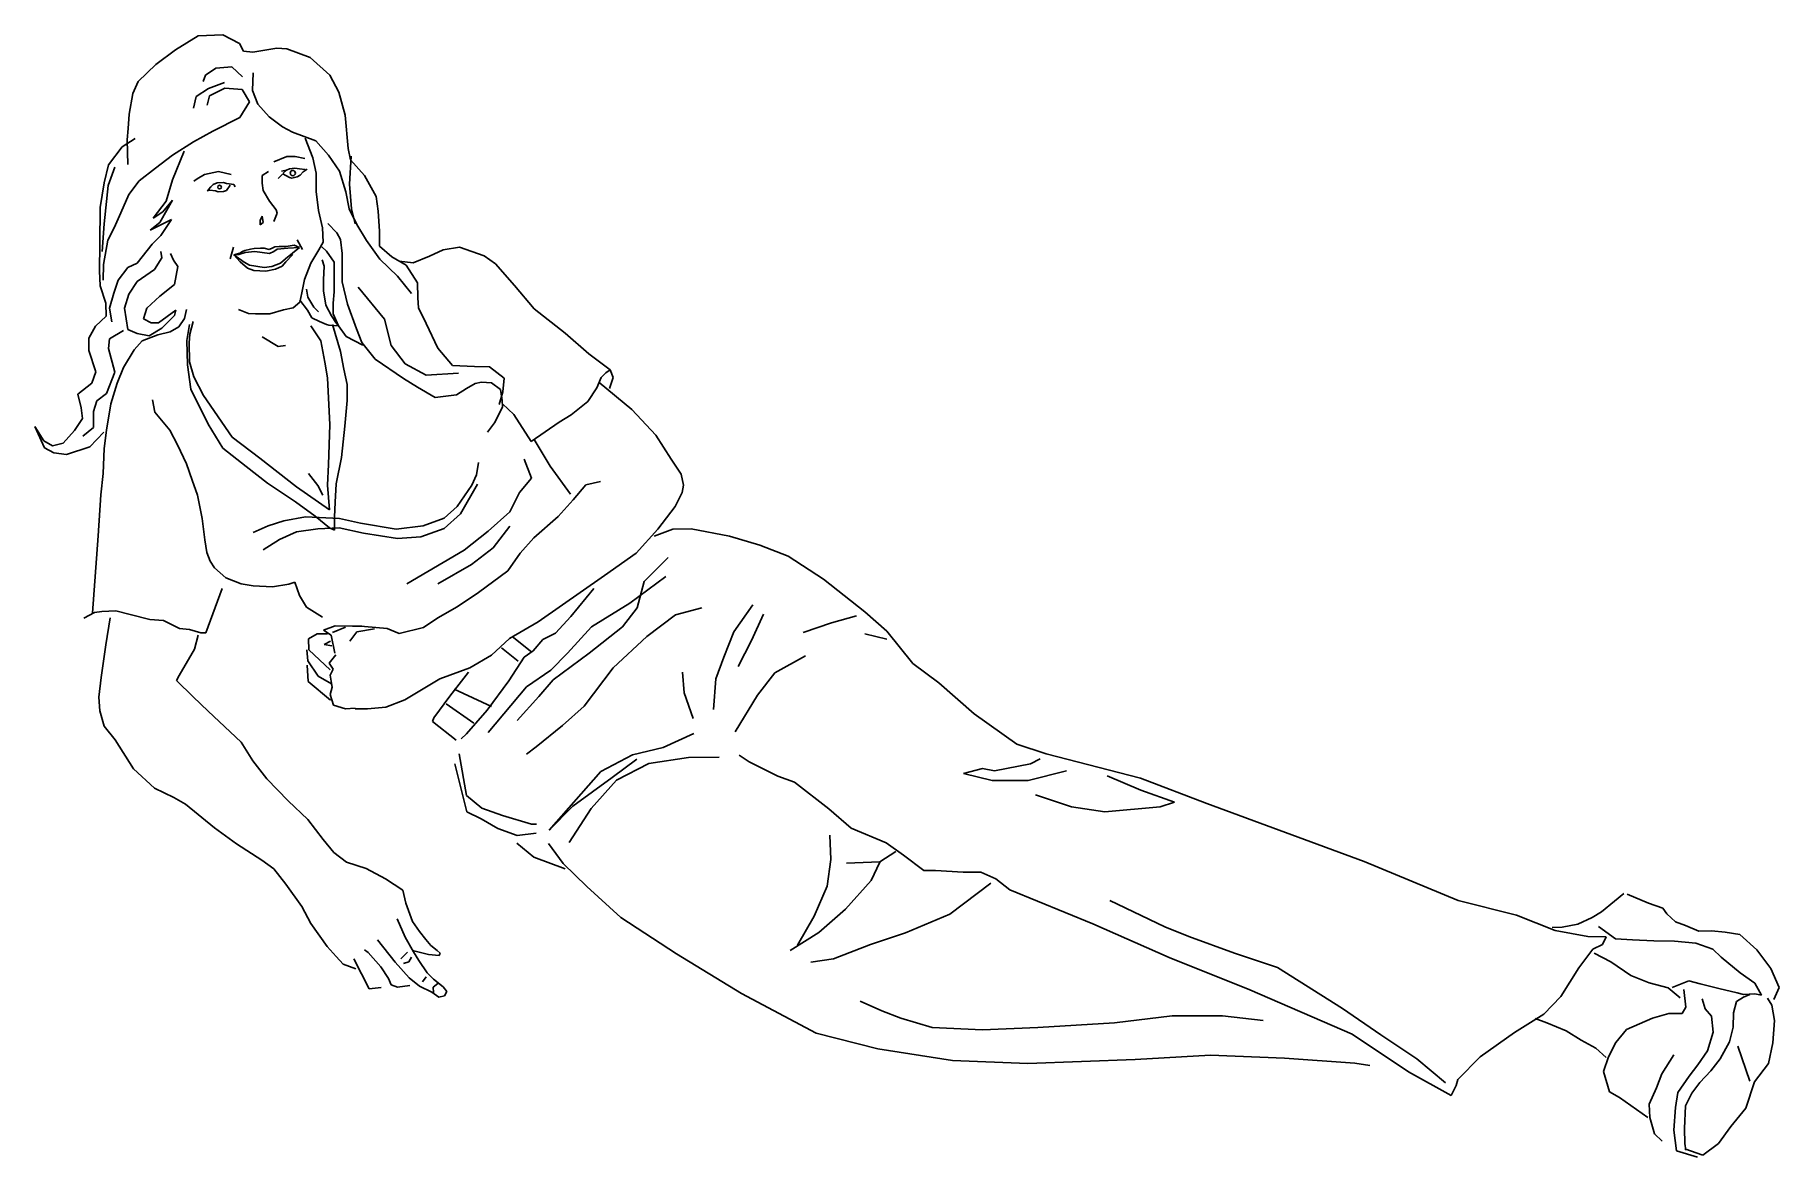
# Model space of a CAD drawing. Extents: x -14.49 to -10.82, y -2.26 to 0.1.
import ezdxf

# ---------------------------------------------------------------- set-up
doc = ezdxf.new("R2010")
doc.units = 0
doc.header["$LTSCALE"] = 100
doc.header["$MEASUREMENT"] = 0
doc.layers.add('P-PESSOA', color=2, linetype='CONTINUOUS')

msp = doc.modelspace()

# ---------------------------------------------------------------- linework, layer by layer
at = {"layer": 'P-PESSOA'}
for p, q in [((-14.1447, 0.1001), (-14.192, 0.0706)), ((-14.093, 0.1021), (-14.1447, 0.1001)), ((-14.0573, 0.0839), (-14.093, 0.1021)), ((-14.0493, 0.0681), (-14.0573, 0.0839)), ((-13.9791, 0.0741), (-14.0292, 0.0657)), ((-13.9579, 0.0728), (-13.9791, 0.0741)), ((-14.234, 0.04), (-14.2707, 0.0037)), ((-14.192, 0.0706), (-14.234, 0.04)), ((-14.0292, 0.0657), (-14.0493, 0.0681)), ((-13.909, 0.0548), (-13.9579, 0.0728)), ((-13.8675, 0.017), (-13.909, 0.0548)), ((-14.2707, 0.0037), (-14.2821, -0.0213)), ((-14.1344, 0.0039), (-14.1292, 0.0172)), ((-14.1292, 0.0172), (-14.1071, 0.0317)), ((-14.0893, 0.0018), (-14.1231, -0.011)), ((-14.1071, 0.0317), (-14.0739, 0.0347)), ((-14.0739, 0.0347), (-14.0514, 0.0138)), ((-14.0288, 0.0219), (-14.03, -0.0151)), ((-13.8487, -0.0187), (-13.8675, 0.017)), ((-14.2821, -0.0213), (-14.2897, -0.0652)), ((-14.1487, -0.028), (-14.1543, -0.052)), ((-14.1231, -0.011), (-14.1487, -0.028)), ((-14.126, -0.0462), (-14.1209, -0.0266)), ((-14.1209, -0.0266), (-14.0882, -0.0104)), ((-14.0882, -0.0104), (-14.0523, -0.0127)), ((-14.0523, -0.0127), (-14.0362, -0.039)), ((-14.03, -0.0151), (-14.0191, -0.0441)), ((-13.835, -0.0673), (-13.8487, -0.0187)), ((-14.2897, -0.0652), (-14.292, -0.0954)), ((-14.057, -0.072), (-14.1137, -0.1005)), ((-14.0362, -0.039), (-14.057, -0.072)), ((-14.0191, -0.0441), (-13.9951, -0.0703)), ((-13.9951, -0.0703), (-13.9669, -0.0912)), ((-13.8291, -0.1374), (-13.835, -0.0673)), ((-14.292, -0.0954), (-14.2944, -0.1192)), ((-14.1137, -0.1005), (-14.1543, -0.1232)), ((-13.9669, -0.0912), (-13.9457, -0.1027)), ((-13.9457, -0.1027), (-13.8968, -0.1207)), ((-14.3049, -0.134), (-14.3336, -0.1713)), ((-14.2775, -0.1164), (-14.3049, -0.134)), ((-14.2944, -0.1192), (-14.2928, -0.1709)), ((-14.1543, -0.1232), (-14.199, -0.1515)), ((-14.1739, -0.1428), (-14.1985, -0.2034)), ((-13.9191, -0.1156), (-13.9029, -0.1566)), ((-13.8968, -0.1207), (-13.8701, -0.151)), ((-13.8235, -0.1612), (-13.8291, -0.1374)), ((-14.3336, -0.1713), (-14.3427, -0.2095)), ((-14.3202, -0.1767), (-14.3343, -0.215)), ((-14.2346, -0.1783), (-14.2687, -0.2051)), ((-14.199, -0.1515), (-14.2346, -0.1783)), ((-13.9581, -0.154), (-13.985, -0.1651)), ((-13.9586, -0.183), (-13.9692, -0.1847)), ((-13.9586, -0.183), (-13.9657, -0.1891)), ((-13.9526, -0.1799), (-13.9586, -0.183)), ((-13.9401, -0.154), (-13.9581, -0.154)), ((-13.9408, -0.1784), (-13.9526, -0.1799)), ((-13.9312, -0.1798), (-13.9408, -0.1784)), ((-13.92, -0.1585), (-13.9401, -0.154)), ((-13.9196, -0.1812), (-13.9312, -0.1798)), ((-13.9235, -0.1863), (-13.9151, -0.181)), ((-13.9029, -0.1566), (-13.8962, -0.1894)), ((-13.8701, -0.151), (-13.8471, -0.1852)), ((-13.8225, -0.1532), (-13.8257, -0.2125)), ((-13.7942, -0.1937), (-13.8235, -0.1612)), ((-14.3427, -0.2095), (-14.3512, -0.2613)), ((-14.3343, -0.215), (-14.3428, -0.2957)), ((-14.2687, -0.2051), (-14.2907, -0.2343)), ((-14.1985, -0.2034), (-14.2122, -0.2484)), ((-14.1536, -0.2057), (-14.1469, -0.2012)), ((-14.1469, -0.2012), (-14.1312, -0.1921)), ((-14.1312, -0.1921), (-14.102, -0.1854)), ((-14.1181, -0.2177), (-14.123, -0.2236)), ((-14.113, -0.2131), (-14.1181, -0.2177)), ((-14.1046, -0.2093), (-14.113, -0.2131)), ((-14.0912, -0.2089), (-14.1046, -0.2093)), ((-14.102, -0.1854), (-14.0751, -0.1921)), ((-14.0853, -0.2107), (-14.0912, -0.2089)), ((-14.0795, -0.2119), (-14.0853, -0.2107)), ((-14.0853, -0.2253), (-14.0769, -0.2144)), ((-14.0694, -0.2127), (-14.0795, -0.2119)), ((-14.067, -0.2181), (-14.0694, -0.2127)), ((-13.9964, -0.1854), (-14.0098, -0.1943)), ((-14.0098, -0.1943), (-14.0098, -0.2101)), ((-14.0098, -0.2101), (-14.0076, -0.2258)), ((-13.9765, -0.2002), (-13.9662, -0.1903)), ((-13.9662, -0.1903), (-13.952, -0.1979)), ((-13.952, -0.1979), (-13.9472, -0.1998)), ((-13.9472, -0.1998), (-13.9363, -0.1965)), ((-13.9363, -0.1965), (-13.9297, -0.1936)), ((-13.9297, -0.1936), (-13.9235, -0.1863)), ((-13.8962, -0.1894), (-13.8958, -0.2279)), ((-13.8471, -0.1852), (-13.8335, -0.2285)), ((-13.8257, -0.2125), (-13.8214, -0.2642)), ((-13.7699, -0.2384), (-13.7942, -0.1937)), ((-14.2907, -0.2343), (-14.3077, -0.2726)), ((-14.2122, -0.2484), (-14.2391, -0.2842)), ((-14.1985, -0.2461), (-14.2256, -0.2933)), ((-14.2188, -0.2708), (-14.1985, -0.2461)), ((-14.123, -0.2236), (-14.1259, -0.2261)), ((-14.1259, -0.2261), (-14.1197, -0.2249)), ((-14.1197, -0.2249), (-14.1083, -0.2265)), ((-14.1083, -0.2265), (-14.1025, -0.2282)), ((-14.1025, -0.2282), (-14.0916, -0.2278)), ((-14.0916, -0.2278), (-14.0853, -0.2253)), ((-14.0076, -0.2258), (-13.9941, -0.2484)), ((-13.9941, -0.2484), (-13.9806, -0.2664)), ((-13.8958, -0.2279), (-13.8913, -0.2675)), ((-13.8335, -0.2285), (-13.8267, -0.2643)), ((-13.7659, -0.269), (-13.7699, -0.2384)), ((-14.3512, -0.2613), (-14.352, -0.338)), ((-14.3077, -0.2726), (-14.3217, -0.3045)), ((-14.2457, -0.3091), (-14.2008, -0.2865)), ((-14.2256, -0.2933), (-14.2457, -0.3091)), ((-14.2391, -0.2842), (-14.2188, -0.2708)), ((-14.2008, -0.2865), (-14.2233, -0.3202)), ((-14.0098, -0.2799), (-14.0144, -0.2888)), ((-14.0144, -0.2888), (-14.0144, -0.2979)), ((-14.0144, -0.2979), (-14.0076, -0.2933)), ((-14.0076, -0.2933), (-14.0098, -0.2799)), ((-13.9784, -0.273), (-13.985, -0.291)), ((-13.9806, -0.2664), (-13.9784, -0.273)), ((-13.8913, -0.2675), (-13.883, -0.3045)), ((-13.8267, -0.2643), (-13.8105, -0.297)), ((-13.8214, -0.2642), (-13.8143, -0.2959)), ((-13.7628, -0.3113), (-13.7659, -0.269)), ((-14.3428, -0.2957), (-14.3471, -0.3538)), ((-14.3347, -0.3299), (-14.3437, -0.3814)), ((-14.3217, -0.3045), (-14.3347, -0.3299)), ((-14.2233, -0.3202), (-14.2414, -0.3383)), ((-13.9361, -0.3297), (-13.9249, -0.35)), ((-13.883, -0.3045), (-13.8816, -0.3347)), ((-13.8527, -0.3148), (-13.8714, -0.2949)), ((-13.8446, -0.329), (-13.8527, -0.3148)), ((-13.8417, -0.3581), (-13.8446, -0.329)), ((-13.8105, -0.297), (-13.7902, -0.3311)), ((-13.7625, -0.343), (-13.7628, -0.3113)), ((-14.352, -0.338), (-14.3526, -0.3947)), ((-14.2414, -0.3383), (-14.2728, -0.3786)), ((-14.2233, -0.354), (-14.2211, -0.3675)), ((-14.1964, -0.372), (-14.2031, -0.3585)), ((-14.0705, -0.3449), (-14.0772, -0.3697)), ((-14.0698, -0.361), (-14.0567, -0.3574)), ((-14.0698, -0.361), (-14.0593, -0.3606)), ((-14.0559, -0.3758), (-14.0698, -0.361)), ((-14.048, -0.3764), (-14.0698, -0.361)), ((-14.0593, -0.3606), (-14.0457, -0.3563)), ((-14.0567, -0.3574), (-14.051, -0.3538)), ((-14.051, -0.3538), (-14.0466, -0.3523)), ((-14.0466, -0.3523), (-14.0347, -0.3489)), ((-14.0457, -0.3563), (-14.0256, -0.354)), ((-14.0347, -0.3489), (-14.0265, -0.3477)), ((-14.0265, -0.3477), (-14.0134, -0.3474)), ((-14.0256, -0.354), (-13.9941, -0.3585)), ((-14.0134, -0.3474), (-14.0053, -0.3474)), ((-14.0053, -0.3474), (-13.9948, -0.3497)), ((-13.9948, -0.3497), (-13.9874, -0.3467)), ((-13.9941, -0.3585), (-13.985, -0.354)), ((-13.9874, -0.3467), (-13.9829, -0.3441)), ((-13.985, -0.354), (-13.9784, -0.3494)), ((-13.9829, -0.3441), (-13.9744, -0.3434)), ((-13.9784, -0.3494), (-13.9558, -0.3472)), ((-13.9744, -0.3434), (-13.9595, -0.3433)), ((-13.9314, -0.3454), (-13.9604, -0.3697)), ((-13.9454, -0.3605), (-13.9601, -0.376)), ((-13.9595, -0.3433), (-13.9423, -0.341)), ((-13.9558, -0.3472), (-13.9314, -0.3454)), ((-13.9423, -0.341), (-13.9314, -0.3454)), ((-13.8905, -0.3506), (-13.9076, -0.3787)), ((-13.8816, -0.3347), (-13.8905, -0.3506)), ((-13.8746, -0.3531), (-13.8841, -0.3441)), ((-13.8585, -0.3767), (-13.8746, -0.3531)), ((-13.8414, -0.3898), (-13.8417, -0.3581)), ((-13.7902, -0.3311), (-13.7623, -0.3705)), ((-13.737, -0.365), (-13.7625, -0.343)), ((-13.7066, -0.3832), (-13.737, -0.365)), ((-13.692, -0.3778), (-13.6577, -0.3642)), ((-13.6577, -0.3642), (-13.6288, -0.3508)), ((-13.6288, -0.3508), (-13.5945, -0.3451)), ((-13.5945, -0.3451), (-13.5426, -0.3632)), ((-13.5426, -0.3632), (-13.5186, -0.3803)), ((-14.3526, -0.3947), (-14.3512, -0.4264)), ((-14.3437, -0.3814), (-14.3445, -0.4146)), ((-14.2929, -0.3877), (-14.3132, -0.4147)), ((-14.2728, -0.3786), (-14.2929, -0.3877)), ((-14.2368, -0.3921), (-14.2728, -0.4169)), ((-14.2211, -0.3675), (-14.2368, -0.3921)), ((-14.1873, -0.3855), (-14.1964, -0.372)), ((-14.1941, -0.4236), (-14.1873, -0.3855)), ((-14.0409, -0.3895), (-14.0559, -0.3758)), ((-14.0368, -0.3832), (-14.048, -0.3764)), ((-14.0273, -0.3938), (-14.0409, -0.3895)), ((-14.0053, -0.3877), (-14.0368, -0.3832)), ((-14.0019, -0.3953), (-14.0273, -0.3938)), ((-13.9896, -0.3855), (-14.0053, -0.3877)), ((-13.9817, -0.3915), (-14.0019, -0.3953)), ((-13.9715, -0.3786), (-13.9896, -0.3855)), ((-13.9674, -0.3848), (-13.9817, -0.3915)), ((-13.9604, -0.3697), (-13.9715, -0.3786)), ((-13.9601, -0.376), (-13.9674, -0.3848)), ((-13.9076, -0.3787), (-13.9205, -0.4132)), ((-13.8838, -0.3717), (-13.8796, -0.3849)), ((-13.8796, -0.3849), (-13.8808, -0.4139)), ((-13.8582, -0.4032), (-13.8585, -0.3767)), ((-13.8579, -0.439), (-13.8582, -0.4032)), ((-13.8411, -0.4177), (-13.8414, -0.3898)), ((-13.7623, -0.3705), (-13.7249, -0.406)), ((-13.7211, -0.3743), (-13.692, -0.3778)), ((-13.6825, -0.42), (-13.7066, -0.3832)), ((-13.5186, -0.3803), (-13.4785, -0.426)), ((-14.3512, -0.4264), (-14.3387, -0.4632)), ((-14.3132, -0.4147), (-14.3221, -0.4416)), ((-14.2728, -0.4169), (-14.2907, -0.4439)), ((-14.2256, -0.4484), (-14.1941, -0.4236)), ((-13.9205, -0.4132), (-13.9266, -0.4408)), ((-13.9164, -0.4331), (-13.9135, -0.4502)), ((-13.8808, -0.4139), (-13.8806, -0.4366)), ((-13.8806, -0.4366), (-13.8761, -0.4668)), ((-13.8603, -0.4628), (-13.8579, -0.439)), ((-13.8301, -0.4652), (-13.8411, -0.4177)), ((-13.8075, -0.4289), (-13.7523, -0.4968)), ((-13.7249, -0.406), (-13.6955, -0.4428)), ((-13.6822, -0.4517), (-13.6825, -0.42)), ((-13.4785, -0.426), (-13.4373, -0.4747)), ((-14.3387, -0.4632), (-14.3385, -0.49)), ((-14.3221, -0.4416), (-14.3312, -0.4731)), ((-14.3312, -0.4731), (-14.3267, -0.5023)), ((-14.2907, -0.4439), (-14.2998, -0.4731)), ((-14.2998, -0.4731), (-14.2929, -0.518)), ((-14.2594, -0.4956), (-14.2525, -0.4731)), ((-14.2525, -0.4731), (-14.2256, -0.4484)), ((-14.1694, -0.4764), (-14.1734, -0.4949)), ((-14.0387, -0.4846), (-14.0599, -0.4764)), ((-13.9648, -0.4771), (-13.9938, -0.4853)), ((-13.9448, -0.4727), (-13.9648, -0.4771)), ((-13.9306, -0.4609), (-13.9448, -0.4727)), ((-13.9266, -0.4408), (-13.9306, -0.4609)), ((-13.9146, -0.4777), (-13.9306, -0.4567)), ((-13.9135, -0.4502), (-13.901, -0.4712)), ((-13.901, -0.4712), (-13.8909, -0.4813)), ((-13.8761, -0.4668), (-13.8642, -0.4893)), ((-13.8601, -0.4855), (-13.8603, -0.4628)), ((-13.8111, -0.5167), (-13.8301, -0.4652)), ((-13.6805, -0.4728), (-13.6822, -0.4517)), ((-13.6643, -0.5059), (-13.6805, -0.4728)), ((-13.4373, -0.4747), (-13.3719, -0.5259)), ((-14.3609, -0.5114), (-14.375, -0.5365)), ((-14.3385, -0.49), (-14.3609, -0.5114)), ((-14.2436, -0.5045), (-14.2594, -0.4956)), ((-14.2279, -0.5045), (-14.2436, -0.5045)), ((-14.1919, -0.4776), (-14.2279, -0.5045)), ((-14.2211, -0.5157), (-14.1941, -0.4888)), ((-14.185, -0.5124), (-14.2034, -0.5231)), ((-14.1941, -0.4888), (-14.1919, -0.4776)), ((-14.1734, -0.4949), (-14.185, -0.5124)), ((-14.1688, -0.5413), (-14.1627, -0.508)), ((-14.1625, -0.528), (-14.1549, -0.5015)), ((-14.024, -0.4855), (-14.0387, -0.4846)), ((-14.0081, -0.4854), (-14.024, -0.4855)), ((-13.9938, -0.4853), (-14.0081, -0.4854)), ((-13.905, -0.4939), (-13.9146, -0.4777)), ((-13.9074, -0.5109), (-13.886, -0.5424)), ((-13.889, -0.5016), (-13.905, -0.4939)), ((-13.8746, -0.5079), (-13.889, -0.5016)), ((-13.8693, -0.5094), (-13.8746, -0.5079)), ((-13.8493, -0.5103), (-13.8693, -0.5094)), ((-13.8642, -0.4893), (-13.8546, -0.5039)), ((-13.8614, -0.5078), (-13.845, -0.5646)), ((-13.8493, -0.5103), (-13.8601, -0.4855)), ((-13.8546, -0.5039), (-13.8493, -0.5103)), ((-13.8332, -0.5328), (-13.8493, -0.5103)), ((-13.7523, -0.4968), (-13.7382, -0.5522)), ((-13.64, -0.5574), (-13.6643, -0.5059)), ((-14.375, -0.5365), (-14.3748, -0.5629)), ((-14.3312, -0.5383), (-14.3335, -0.5584)), ((-14.302, -0.5203), (-14.3312, -0.5383)), ((-14.2929, -0.518), (-14.2728, -0.5269)), ((-14.2628, -0.5422), (-14.2796, -0.5609)), ((-14.2728, -0.5269), (-14.248, -0.5315)), ((-14.2297, -0.5298), (-14.2628, -0.5422)), ((-14.248, -0.5315), (-14.2211, -0.5157)), ((-14.2034, -0.5231), (-14.2297, -0.5298)), ((-14.1672, -0.5926), (-14.1688, -0.5413)), ((-14.1635, -0.5465), (-14.1625, -0.528)), ((-14.1631, -0.5862), (-14.1635, -0.5465)), ((-14.0098, -0.5337), (-13.9761, -0.554)), ((-13.886, -0.5424), (-13.8776, -0.5872)), ((-13.7976, -0.551), (-13.8332, -0.5328)), ((-13.8002, -0.5457), (-13.8111, -0.5167)), ((-13.772, -0.5809), (-13.8002, -0.5457)), ((-13.3719, -0.5259), (-13.3223, -0.5697)), ((-14.3748, -0.5629), (-14.36, -0.6077)), ((-14.3335, -0.5584), (-14.32, -0.6079)), ((-14.2796, -0.5609), (-14.302, -0.5981)), ((-14.1537, -0.6178), (-14.1631, -0.5862)), ((-13.9761, -0.554), (-13.9604, -0.5518)), ((-13.8776, -0.5872), (-13.872, -0.6204)), ((-13.845, -0.5646), (-13.8379, -0.6016)), ((-13.7123, -0.6215), (-13.772, -0.5809)), ((-13.7382, -0.5522), (-13.7084, -0.5903)), ((-13.6091, -0.5941), (-13.64, -0.5574)), ((-13.3223, -0.5697), (-13.2771, -0.6033)), ((-14.36, -0.6077), (-14.3688, -0.6316)), ((-14.32, -0.6079), (-14.3379, -0.6528)), ((-14.302, -0.5981), (-14.3149, -0.631)), ((-14.1599, -0.6443), (-14.1672, -0.5926)), ((-14.1334, -0.6573), (-14.1537, -0.6178)), ((-13.872, -0.6204), (-13.8673, -0.7193)), ((-13.8379, -0.6016), (-13.8311, -0.6344)), ((-13.6831, -0.6398), (-13.7123, -0.6215)), ((-13.7084, -0.5903), (-13.6644, -0.6145)), ((-13.6644, -0.6145), (-13.5965, -0.6102)), ((-13.563, -0.5963), (-13.6091, -0.5941)), ((-13.5313, -0.5972), (-13.563, -0.5963)), ((-13.5005, -0.6206), (-13.5313, -0.5972)), ((-13.5028, -0.6497), (-13.5005, -0.6206)), ((-13.3053, -0.6412), (-13.2959, -0.6192)), ((-13.2959, -0.6192), (-13.2865, -0.6098)), ((-13.2865, -0.6098), (-13.2771, -0.6033)), ((-13.2706, -0.6192), (-13.2785, -0.6427)), ((-13.2771, -0.6033), (-13.2706, -0.6192)), ((-14.3688, -0.6316), (-14.3977, -0.6545)), ((-14.3977, -0.6545), (-14.391, -0.6835)), ((-14.3379, -0.6528), (-14.3582, -0.6686)), ((-14.3149, -0.631), (-14.3288, -0.675)), ((-14.1237, -0.718), (-14.1599, -0.6443)), ((-14.0732, -0.745), (-14.1334, -0.6573)), ((-13.8311, -0.6344), (-13.8308, -0.6676)), ((-13.6458, -0.6617), (-13.6831, -0.6398)), ((-13.6006, -0.656), (-13.6458, -0.6617)), ((-13.5796, -0.6425), (-13.6006, -0.656)), ((-13.5612, -0.6318), (-13.5796, -0.6425)), ((-13.548, -0.629), (-13.5612, -0.6318)), ((-13.5268, -0.6303), (-13.548, -0.629)), ((-13.5082, -0.6445), (-13.5268, -0.6303)), ((-13.5105, -0.6762), (-13.5028, -0.6497)), ((-13.5054, -0.663), (-13.5082, -0.6445)), ((-13.3244, -0.6697), (-13.3053, -0.6412)), ((-13.2999, -0.63), (-13.2318, -0.6865)), ((-14.391, -0.6835), (-14.3881, -0.7058)), ((-14.3582, -0.6686), (-14.365, -0.6911)), ((-14.365, -0.6911), (-14.365, -0.7247)), ((-14.3288, -0.675), (-14.3377, -0.7306)), ((-14.2405, -0.6662), (-14.2361, -0.6926)), ((-14.2361, -0.6926), (-14.204, -0.7304)), ((-13.8308, -0.6676), (-13.8356, -0.7216)), ((-13.5207, -0.7149), (-13.5103, -0.6947)), ((-13.5103, -0.6947), (-13.5041, -0.6815)), ((-13.5042, -0.6671), (-13.5054, -0.663)), ((-13.5041, -0.6815), (-13.5042, -0.6671)), ((-13.4801, -0.6971), (-13.5041, -0.6751)), ((-13.4432, -0.7541), (-13.4801, -0.6971)), ((-13.3589, -0.6981), (-13.3244, -0.6697)), ((-13.2318, -0.6865), (-13.181, -0.7407)), ((-14.4884, -0.7226), (-14.4684, -0.7673)), ((-14.4696, -0.753), (-14.4884, -0.7226)), ((-14.4049, -0.7312), (-14.4288, -0.7579)), ((-14.3881, -0.7058), (-14.4049, -0.7312)), ((-14.365, -0.7247), (-14.3874, -0.7427)), ((-14.3729, -0.7653), (-14.3429, -0.7344)), ((-14.3377, -0.7306), (-14.3426, -0.7688)), ((-14.204, -0.7304), (-14.1879, -0.7609)), ((-14.0927, -0.7679), (-14.1237, -0.718)), ((-13.8673, -0.7193), (-13.8703, -0.8028)), ((-13.8356, -0.7216), (-13.8429, -0.7878)), ((-13.5353, -0.7346), (-13.5207, -0.7149)), ((-13.4432, -0.7541), (-13.3842, -0.7138)), ((-13.3842, -0.7138), (-13.3589, -0.6981)), ((-14.451, -0.7634), (-14.4696, -0.753)), ((-14.4684, -0.7673), (-14.4483, -0.7777)), ((-14.4288, -0.7579), (-14.451, -0.7634)), ((-14.4218, -0.7816), (-14.3729, -0.7653)), ((-14.3426, -0.7688), (-14.3448, -0.8216)), ((-14.1879, -0.7609), (-14.169, -0.8015)), ((-14.0436, -0.8071), (-14.0927, -0.7679)), ((-14.0147, -0.7894), (-14.0732, -0.745)), ((-13.4036, -0.8063), (-13.437, -0.7498)), ((-13.181, -0.7407), (-13.1488, -0.7917)), ((-14.4483, -0.7777), (-14.4218, -0.7816)), ((-14.169, -0.8015), (-14.157, -0.8357)), ((-13.9983, -0.8421), (-14.0436, -0.8071)), ((-13.9374, -0.8495), (-14.0147, -0.7894)), ((-13.8703, -0.8028), (-13.8725, -0.8462)), ((-13.8429, -0.7878), (-13.8541, -0.8434)), ((-13.5582, -0.8247), (-13.5543, -0.7983)), ((-13.4579, -0.7911), (-13.4427, -0.8316)), ((-13.3607, -0.8651), (-13.4036, -0.8063)), ((-13.1488, -0.7917), (-13.1274, -0.8233)), ((-14.3448, -0.8216), (-14.3496, -0.8666)), ((-14.157, -0.8357), (-14.1461, -0.8673)), ((-13.9398, -0.8812), (-13.9983, -0.8421)), ((-13.9126, -0.8214), (-13.8925, -0.8466)), ((-13.8541, -0.8434), (-13.8563, -0.8819)), ((-13.5919, -0.9063), (-13.5563, -0.844)), ((-13.5686, -0.846), (-13.5582, -0.8247)), ((-13.4427, -0.8316), (-13.4679, -0.8618)), ((-13.328, -0.8452), (-13.2975, -0.8381)), ((-13.1274, -0.8233), (-13.123, -0.8459)), ((-14.3496, -0.8666), (-14.3552, -0.9528)), ((-14.1461, -0.8673), (-14.1362, -0.9163)), ((-13.8983, -0.9114), (-13.9398, -0.8812)), ((-13.8683, -0.8979), (-13.9374, -0.8495)), ((-13.8925, -0.8466), (-13.8822, -0.8669)), ((-13.8725, -0.8462), (-13.8683, -0.8979)), ((-13.5993, -0.8908), (-13.5686, -0.846)), ((-13.4679, -0.8618), (-13.4882, -0.9024)), ((-13.3867, -0.9118), (-13.3553, -0.8772)), ((-13.3553, -0.8772), (-13.328, -0.8452)), ((-13.1255, -0.8618), (-13.1399, -0.891)), ((-13.123, -0.8459), (-13.1255, -0.8618)), ((-14.1362, -0.9163), (-14.1305, -0.9612)), ((-13.9643, -0.9211), (-13.9183, -0.9127)), ((-13.9183, -0.9127), (-13.8469, -0.9162)), ((-13.8679, -0.936), (-13.8983, -0.9114)), ((-13.8563, -0.8819), (-13.8575, -0.9137)), ((-13.8575, -0.9137), (-13.8573, -0.9412)), ((-13.8469, -0.9162), (-13.803, -0.9264)), ((-13.6708, -0.9315), (-13.6268, -0.9156)), ((-13.6268, -0.9156), (-13.5993, -0.8908)), ((-13.6268, -0.9376), (-13.5919, -0.9063)), ((-13.4882, -0.9024), (-13.5337, -0.9427)), ((-13.438, -0.9572), (-13.3867, -0.9118)), ((-13.1399, -0.891), (-13.1765, -0.9389)), ((-14.3552, -0.9528), (-14.3669, -1.1152)), ((-14.029, -0.9455), (-13.9975, -0.932)), ((-13.9975, -0.932), (-13.9643, -0.9211)), ((-13.9734, -0.9608), (-13.9377, -0.9446)), ((-13.9377, -0.9446), (-13.8928, -0.9378)), ((-13.8928, -0.9378), (-13.8479, -0.9358)), ((-13.8573, -0.9412), (-13.8679, -0.936)), ((-13.8479, -0.9358), (-13.7964, -0.9474)), ((-13.803, -0.9264), (-13.7278, -0.9389)), ((-13.7964, -0.9474), (-13.725, -0.9585)), ((-13.7278, -0.9389), (-13.6708, -0.9315)), ((-13.6756, -0.9551), (-13.6268, -0.9376)), ((-13.5337, -0.9427), (-13.5842, -0.9831)), ((-13.4882, -0.9325), (-13.5237, -0.978)), ((-13.1765, -0.9389), (-13.2221, -0.9895)), ((-13.1843, -0.9533), (-13.1448, -0.9386)), ((-13.1448, -0.9386), (-13.1063, -0.9382)), ((-13.1063, -0.9382), (-13.0257, -0.9533)), ((-13.0257, -0.9533), (-12.9621, -0.9723)), ((-14.1305, -0.9612), (-14.1264, -0.9876)), ((-14.1264, -0.9876), (-14.1195, -1.006)), ((-14.0075, -0.9823), (-13.9734, -0.9608)), ((-13.725, -0.9585), (-13.6756, -0.9551)), ((-13.5842, -0.9831), (-13.7055, -1.0539)), ((-13.5237, -0.978), (-13.569, -1.0135)), ((-13.4928, -1.0265), (-13.4668, -0.9892)), ((-13.4668, -0.9892), (-13.438, -0.9572)), ((-13.2221, -0.9895), (-13.2892, -1.0363)), ((-12.9621, -0.9723), (-12.9022, -0.9956)), ((-14.1195, -1.006), (-14.1103, -1.0203)), ((-14.1103, -1.0203), (-14.0863, -1.0412)), ((-13.569, -1.0135), (-13.6397, -1.0539)), ((-13.5543, -1.072), (-13.4928, -1.0265)), ((-13.1549, -0.9983), (-13.2053, -1.0487)), ((-12.9022, -0.9956), (-12.8277, -1.0439)), ((-14.1286, -1.1568), (-14.0944, -1.0639)), ((-14.0863, -1.0412), (-14.0544, -1.0541)), ((-14.0544, -1.0541), (-14.0291, -1.058)), ((-14.0291, -1.058), (-13.9883, -1.0603)), ((-13.9883, -1.0603), (-13.954, -1.0547)), ((-13.954, -1.0547), (-13.9408, -1.0504)), ((-13.9408, -1.0504), (-13.9311, -1.0782)), ((-13.2892, -1.0363), (-13.4284, -1.1342)), ((-13.3115, -1.0639), (-13.3598, -1.123)), ((-13.1598, -1.0387), (-13.2357, -1.0943)), ((-13.2053, -1.0487), (-13.2205, -1.1043)), ((-12.8277, -1.0439), (-12.741, -1.113)), ((-13.9311, -1.0782), (-13.9165, -1.103)), ((-13.599, -1.1026), (-13.5543, -1.072)), ((-13.2357, -1.0943), (-13.3164, -1.1447)), ((-13.017, -1.1552), (-12.9767, -1.0982)), ((-14.3853, -1.126), (-14.3631, -1.1141)), ((-14.3631, -1.1141), (-14.3473, -1.1124)), ((-14.3473, -1.1124), (-14.3182, -1.111)), ((-14.3298, -1.1255), (-14.3387, -1.1826)), ((-14.3182, -1.111), (-14.2876, -1.1186)), ((-14.2876, -1.1186), (-14.2467, -1.1288)), ((-14.2467, -1.1288), (-14.2176, -1.1312)), ((-14.2176, -1.1312), (-14.1842, -1.1479)), ((-13.9165, -1.103), (-13.8831, -1.1238)), ((-13.6703, -1.1456), (-13.6399, -1.1257)), ((-13.6399, -1.1257), (-13.599, -1.1026)), ((-13.4284, -1.1342), (-13.4888, -1.1692)), ((-13.3598, -1.123), (-13.3923, -1.1577)), ((-13.2205, -1.1043), (-13.2508, -1.1447)), ((-13.1397, -1.1195), (-13.2002, -1.165)), ((-13.0842, -1.1043), (-13.1397, -1.1195)), ((-12.9539, -1.1176), (-12.9798, -1.1734)), ((-12.8705, -1.1565), (-12.811, -1.1363)), ((-12.811, -1.1363), (-12.7583, -1.1211)), ((-12.741, -1.113), (-12.6945, -1.1537)), ((-14.1842, -1.1479), (-14.163, -1.1503)), ((-14.163, -1.1503), (-14.1392, -1.1569)), ((-14.1521, -1.1914), (-14.1444, -1.1622)), ((-14.1392, -1.1569), (-14.1286, -1.1568)), ((-13.9126, -1.1696), (-13.8938, -1.1589)), ((-13.9114, -1.1929), (-13.9126, -1.1696)), ((-13.8938, -1.1589), (-13.8722, -1.1593)), ((-13.8806, -1.1518), (-13.8558, -1.1422)), ((-13.8646, -1.1623), (-13.8806, -1.1518)), ((-13.8659, -1.1745), (-13.879, -1.1819)), ((-13.8568, -1.1997), (-13.8646, -1.1623)), ((-13.8341, -1.1452), (-13.8615, -1.1566)), ((-13.8558, -1.1422), (-13.8199, -1.1433)), ((-13.8105, -1.1549), (-13.8255, -1.1748)), ((-13.8199, -1.1433), (-13.8003, -1.1431)), ((-13.7732, -1.1489), (-13.8105, -1.1549)), ((-13.8003, -1.1431), (-13.7946, -1.1441)), ((-13.7946, -1.1441), (-13.7469, -1.1478)), ((-13.7469, -1.1478), (-13.7215, -1.1582)), ((-13.7215, -1.1582), (-13.6703, -1.1456)), ((-13.4888, -1.1692), (-13.5266, -1.2039)), ((-13.4836, -1.165), (-13.4421, -1.1978)), ((-13.4186, -1.1712), (-13.4395, -1.1951)), ((-13.3923, -1.1577), (-13.4186, -1.1712)), ((-13.3164, -1.1447), (-13.3671, -1.2002)), ((-13.2508, -1.1447), (-13.3216, -1.2002)), ((-13.2002, -1.165), (-13.2709, -1.2306)), ((-13.0376, -1.2083), (-13.017, -1.1552)), ((-12.9798, -1.1734), (-13.0072, -1.228)), ((-12.7405, -1.1594), (-12.6944, -1.1707)), ((-12.6945, -1.1537), (-12.6395, -1.2219)), ((-14.3387, -1.1826), (-14.3486, -1.2514)), ((-14.1848, -1.2472), (-14.1521, -1.1914)), ((-13.9158, -1.193), (-13.9137, -1.216)), ((-13.867, -1.2351), (-13.9114, -1.1929)), ((-13.879, -1.1819), (-13.8633, -1.1847)), ((-13.8688, -1.2207), (-13.8549, -1.2031)), ((-13.5266, -1.2039), (-13.5728, -1.2308)), ((-13.5056, -1.189), (-13.471, -1.2166)), ((-13.4579, -1.2085), (-13.4906, -1.2579)), ((-13.4395, -1.1951), (-13.4579, -1.2085)), ((-13.3671, -1.2002), (-13.4023, -1.2357)), ((-13.3216, -1.2002), (-13.3972, -1.256)), ((-13.0546, -1.2538), (-13.0376, -1.2083)), ((-12.9304, -1.2416), (-12.8658, -1.2055)), ((-14.1899, -1.2578), (-14.1848, -1.2472)), ((-13.9133, -1.2598), (-13.9151, -1.2255)), ((-13.8918, -1.2482), (-13.9137, -1.216)), ((-13.8637, -1.2642), (-13.8918, -1.2482)), ((-13.8604, -1.2336), (-13.8688, -1.2207)), ((-13.8669, -1.2465), (-13.8604, -1.2336)), ((-13.8628, -1.2714), (-13.8669, -1.2465)), ((-13.5728, -1.2308), (-13.636, -1.254)), ((-13.5754, -1.2399), (-13.6146, -1.2908)), ((-13.4023, -1.2357), (-13.453, -1.271)), ((-13.2709, -1.2306), (-13.3316, -1.3116)), ((-13.1215, -1.2835), (-13.1245, -1.2397)), ((-12.967, -1.2884), (-12.9304, -1.2416)), ((-12.6395, -1.2219), (-12.5851, -1.2625)), ((-14.3486, -1.2514), (-14.3535, -1.2926)), ((-14.1553, -1.2918), (-14.1899, -1.2578)), ((-13.8661, -1.2992), (-13.9133, -1.2598)), ((-13.8669, -1.2873), (-13.8628, -1.2714)), ((-13.8628, -1.2714), (-13.8637, -1.2642)), ((-13.636, -1.254), (-13.7096, -1.2982)), ((-13.6053, -1.276), (-13.5271, -1.3123)), ((-13.4906, -1.2579), (-13.5361, -1.3203)), ((-13.453, -1.271), (-13.5337, -1.3671)), ((-13.3972, -1.256), (-13.4275, -1.2913)), ((-13.1025, -1.3373), (-13.1215, -1.2835)), ((-13.0592, -1.3184), (-13.0546, -1.2538)), ((-12.5851, -1.2625), (-12.5105, -1.3279)), ((-14.3535, -1.2926), (-14.3517, -1.3216)), ((-14.3517, -1.3216), (-14.3423, -1.3533)), ((-14.1233, -1.3221), (-14.1553, -1.2918)), ((-14.0539, -1.3875), (-14.1233, -1.3221)), ((-13.8595, -1.3097), (-13.8669, -1.2873)), ((-13.8341, -1.3168), (-13.8595, -1.3097)), ((-13.8139, -1.3156), (-13.8341, -1.3168)), ((-13.8141, -1.317), (-13.8139, -1.3156)), ((-13.788, -1.317), (-13.8141, -1.317)), ((-13.7491, -1.3138), (-13.788, -1.317)), ((-13.7096, -1.2982), (-13.7491, -1.3138)), ((-13.6146, -1.2908), (-13.6485, -1.3361)), ((-13.6223, -1.3068), (-13.5638, -1.347)), ((-13.5361, -1.3203), (-13.5794, -1.3698)), ((-13.4275, -1.2913), (-13.4731, -1.3417)), ((-13.3316, -1.3116), (-13.3771, -1.3519)), ((-13.0138, -1.3655), (-12.967, -1.2884)), ((-14.3423, -1.3533), (-14.3194, -1.3821)), ((-13.6485, -1.3361), (-13.651, -1.344)), ((-13.651, -1.344), (-13.6016, -1.3832)), ((-13.3771, -1.3519), (-13.4327, -1.3974)), ((-12.5105, -1.3279), (-12.4211, -1.3916)), ((-14.3194, -1.3821), (-14.2807, -1.4437)), ((-14.0297, -1.4269), (-14.0539, -1.3875)), ((-13.5794, -1.3698), (-13.591, -1.3805)), ((-13.101, -1.369), (-13.1653, -1.3987)), ((-12.4211, -1.3916), (-12.359, -1.4122)), ((-14.0003, -1.4648), (-14.0297, -1.4269)), ((-13.5949, -1.4122), (-13.5793, -1.4993)), ((-13.4327, -1.3974), (-13.453, -1.4124)), ((-13.2301, -1.414), (-13.297, -1.449)), ((-13.2731, -1.462), (-13.2206, -1.423)), ((-13.264, -1.4672), (-13.1956, -1.4322)), ((-13.1653, -1.3987), (-13.2301, -1.414)), ((-13.1956, -1.4322), (-13.1123, -1.4193)), ((-13.1123, -1.4193), (-13.0477, -1.4187)), ((-12.9842, -1.4287), (-13.0054, -1.4145)), ((-12.9242, -1.4587), (-12.9842, -1.4287)), ((-12.3919, -1.4327), (-12.3718, -1.4227)), ((-12.359, -1.4122), (-12.1603, -1.4631)), ((-14.2807, -1.4437), (-14.2365, -1.4844)), ((-13.9549, -1.5108), (-14.0003, -1.4648)), ((-13.6045, -1.4327), (-13.5792, -1.5338)), ((-13.297, -1.449), (-13.4057, -1.5728)), ((-13.356, -1.5221), (-13.2731, -1.462)), ((-13.3174, -1.527), (-13.264, -1.4672)), ((-12.8886, -1.4716), (-12.9242, -1.4587)), ((-12.5333, -1.453), (-12.493, -1.4428)), ((-12.4729, -1.4682), (-12.5333, -1.453)), ((-12.493, -1.4428), (-12.4677, -1.4479)), ((-12.397, -1.4682), (-12.4729, -1.4682)), ((-12.4677, -1.4479), (-12.3919, -1.4327)), ((-12.3162, -1.4479), (-12.397, -1.4682)), ((-12.2303, -1.4579), (-12.1596, -1.4883)), ((-12.1603, -1.4631), (-12.0208, -1.5162)), ((-14.2365, -1.4844), (-14.1955, -1.5037)), ((-14.1955, -1.5037), (-14.1716, -1.5182)), ((-13.5793, -1.4993), (-13.5474, -1.5266)), ((-12.8163, -1.5275), (-12.8886, -1.4716)), ((-12.306, -1.5237), (-12.3818, -1.4983)), ((-12.1596, -1.4883), (-12.0889, -1.5135)), ((-14.1716, -1.5182), (-14.1103, -1.5678)), ((-13.9134, -1.5501), (-13.9549, -1.5108)), ((-13.5792, -1.5338), (-13.5489, -1.5489)), ((-13.5474, -1.5266), (-13.5038, -1.542)), ((-13.5038, -1.542), (-13.4428, -1.5599)), ((-13.4057, -1.5728), (-13.356, -1.5221)), ((-13.3632, -1.5988), (-13.3174, -1.527)), ((-12.7699, -1.5682), (-12.8163, -1.5275)), ((-12.2353, -1.5338), (-12.306, -1.5237)), ((-12.1192, -1.5237), (-12.2353, -1.5338)), ((-12.0889, -1.5135), (-12.1192, -1.5237)), ((-12.0208, -1.5162), (-11.6893, -1.6384)), ((-14.1103, -1.5678), (-14.0636, -1.6017)), ((-13.8813, -1.592), (-13.9134, -1.5501)), ((-13.5489, -1.5489), (-13.5134, -1.569)), ((-13.5134, -1.569), (-13.4731, -1.5842)), ((-13.4731, -1.5842), (-13.4327, -1.5793)), ((-13.4428, -1.5599), (-13.4323, -1.5598)), ((-12.6956, -1.5993), (-12.7699, -1.5682)), ((-14.0636, -1.6017), (-14.0104, -1.6356)), ((-13.8587, -1.6194), (-13.8813, -1.592)), ((-13.4378, -1.6297), (-13.4734, -1.5998)), ((-13.4066, -1.6007), (-13.376, -1.6427)), ((-12.8147, -1.583), (-12.8127, -1.6347)), ((-12.6595, -1.6253), (-12.6956, -1.5993)), ((-14.0104, -1.6356), (-13.9853, -1.6538)), ((-13.8321, -1.6403), (-13.8587, -1.6194)), ((-13.7908, -1.6531), (-13.8321, -1.6403)), ((-13.4378, -1.6297), (-13.3717, -1.6544)), ((-13.376, -1.6427), (-13.3264, -1.691)), ((-12.8127, -1.6347), (-12.8201, -1.6903)), ((-12.7095, -1.639), (-12.7797, -1.6424)), ((-12.7095, -1.6402), (-12.7277, -1.6789)), ((-12.6754, -1.6176), (-12.7095, -1.639)), ((-12.6169, -1.6578), (-12.6595, -1.6253)), ((-11.6893, -1.6384), (-11.4914, -1.7211)), ((-13.9853, -1.6538), (-13.9597, -1.6864)), ((-13.9597, -1.6864), (-13.9264, -1.7337)), ((-13.7498, -1.6754), (-13.7908, -1.6531)), ((-13.7137, -1.6988), (-13.7498, -1.6754)), ((-12.7277, -1.6789), (-12.7815, -1.7387)), ((-12.5919, -1.6576), (-12.6169, -1.6578)), ((-12.5337, -1.6612), (-12.5919, -1.6576)), ((-12.562, -1.7498), (-12.4754, -1.6844)), ((-12.4967, -1.6608), (-12.5337, -1.6612)), ((-12.4649, -1.6748), (-12.4967, -1.6608)), ((-12.4356, -1.6984), (-12.4649, -1.6748)), ((-13.7071, -1.7263), (-13.7137, -1.6988)), ((-13.3264, -1.691), (-13.2544, -1.7564)), ((-12.8201, -1.6903), (-12.8474, -1.754)), ((-12.2605, -1.7696), (-12.4356, -1.6984)), ((-12.2252, -1.7207), (-12.109, -1.7763)), ((-11.4914, -1.7211), (-11.3684, -1.7516)), ((-11.1899, -1.7446), (-11.1621, -1.7221)), ((-11.1621, -1.7221), (-11.1426, -1.7061)), ((-11.1358, -1.7071), (-11.0907, -1.7267)), ((-13.9264, -1.7337), (-13.9075, -1.7694)), ((-13.709, -1.7977), (-13.7253, -1.7597)), ((-13.6935, -1.7647), (-13.7071, -1.7263)), ((-13.2544, -1.7564), (-13.1374, -1.8334)), ((-12.8474, -1.754), (-12.8827, -1.8151)), ((-12.7815, -1.7387), (-12.8376, -1.7883)), ((-12.6552, -1.7892), (-12.562, -1.7498)), ((-11.3684, -1.7516), (-11.2873, -1.7841)), ((-11.2398, -1.7704), (-11.2094, -1.7569)), ((-11.2094, -1.7569), (-11.1899, -1.7446)), ((-11.0907, -1.7267), (-11.0604, -1.737)), ((-11.0604, -1.737), (-11.0524, -1.7486)), ((-11.0524, -1.7486), (-11.0337, -1.7658)), ((-13.9075, -1.7694), (-13.8727, -1.8178)), ((-13.6915, -1.8288), (-13.709, -1.7977)), ((-13.6786, -1.7857), (-13.6935, -1.7647)), ((-13.6652, -1.8026), (-13.6786, -1.7857)), ((-12.8376, -1.7883), (-12.8984, -1.8259)), ((-12.729, -1.8137), (-12.6552, -1.7892)), ((-12.0997, -1.8405), (-12.2605, -1.7696)), ((-12.109, -1.7763), (-12.0586, -1.7964)), ((-12.0586, -1.7964), (-11.9626, -1.8319)), ((-11.2938, -1.7774), (-11.2726, -1.7771)), ((-11.2873, -1.7841), (-11.2184, -1.7966)), ((-11.2726, -1.7771), (-11.2398, -1.7704)), ((-11.2184, -1.7966), (-11.1799, -1.7974)), ((-11.1602, -1.8014), (-11.196, -1.7753)), ((-11.1799, -1.7974), (-11.1877, -1.8133)), ((-11.0337, -1.7658), (-11.0125, -1.7735)), ((-11.0125, -1.7735), (-10.9844, -1.785)), ((-10.9844, -1.785), (-10.958, -1.7847)), ((-10.958, -1.7847), (-10.9289, -1.7871)), ((-10.9289, -1.7871), (-10.8987, -1.7921)), ((-10.8987, -1.7921), (-10.8625, -1.825)), ((-13.8727, -1.8178), (-13.854, -1.8387)), ((-13.7945, -1.825), (-13.7865, -1.8302)), ((-13.7865, -1.8302), (-13.7598, -1.8605)), ((-13.7671, -1.8035), (-13.7297, -1.8508)), ((-13.704, -1.8296), (-13.7178, -1.8434)), ((-13.6797, -1.8472), (-13.6915, -1.8288)), ((-13.6903, -1.8266), (-13.6596, -1.8342)), ((-13.6545, -1.8157), (-13.6652, -1.8026)), ((-13.6596, -1.8342), (-13.6373, -1.8367)), ((-13.6412, -1.8261), (-13.6545, -1.8157)), ((-13.6347, -1.8314), (-13.6412, -1.8261)), ((-13.6373, -1.8367), (-13.6347, -1.8314)), ((-13.1374, -1.8334), (-13.0007, -1.9167)), ((-12.8069, -1.8435), (-12.729, -1.8137)), ((-11.9626, -1.8319), (-11.8716, -1.8622)), ((-11.2076, -1.823), (-11.2374, -1.8629)), ((-11.1877, -1.8133), (-11.2076, -1.823)), ((-11.2049, -1.832), (-11.1703, -1.8502)), ((-11.1243, -1.8037), (-11.1602, -1.8014)), ((-11.0794, -1.8059), (-11.1243, -1.8037)), ((-11.036, -1.8066), (-11.0794, -1.8059)), ((-10.991, -1.8103), (-11.036, -1.8066)), ((-10.955, -1.8232), (-10.991, -1.8103)), ((-10.9378, -1.84), (-10.955, -1.8232)), ((-10.8625, -1.825), (-10.833, -1.8643)), ((-13.854, -1.8387), (-13.8391, -1.8545)), ((-13.8391, -1.8545), (-13.8126, -1.8648)), ((-13.817, -1.8437), (-13.7846, -1.9068)), ((-13.7598, -1.8605), (-13.7437, -1.8853)), ((-13.7297, -1.8508), (-13.7, -1.8834)), ((-13.7119, -1.8531), (-13.7013, -1.8499)), ((-13.7013, -1.8499), (-13.6954, -1.84)), ((-13.6621, -1.8728), (-13.6797, -1.8472)), ((-13.6488, -1.8861), (-13.6621, -1.8728)), ((-12.8544, -1.8504), (-12.8069, -1.8435)), ((-11.9299, -1.9091), (-12.0997, -1.8405)), ((-11.8716, -1.8622), (-11.7353, -1.9481)), ((-11.2374, -1.8629), (-11.2754, -1.9226)), ((-11.1703, -1.8502), (-11.1278, -1.8789)), ((-10.8979, -1.8729), (-10.9378, -1.84)), ((-10.8671, -1.8949), (-10.8979, -1.8729)), ((-10.833, -1.8643), (-10.8156, -1.9038)), ((-13.7846, -1.9068), (-13.7594, -1.9039)), ((-13.7437, -1.8853), (-13.7383, -1.8984)), ((-13.7383, -1.8984), (-13.725, -1.9036)), ((-13.725, -1.9036), (-13.6986, -1.8996)), ((-13.7, -1.8834), (-13.6784, -1.9011)), ((-13.6784, -1.9011), (-13.6524, -1.9135)), ((-13.6645, -1.8813), (-13.6725, -1.892)), ((-13.6397, -1.8952), (-13.6496, -1.9031)), ((-13.6496, -1.9031), (-13.6488, -1.9143)), ((-13.6289, -1.9029), (-13.6488, -1.8861)), ((-13.6209, -1.9123), (-13.6289, -1.9029)), ((-11.7149, -2.0023), (-11.9299, -1.9091)), ((-11.1278, -1.8789), (-11.0891, -1.8943)), ((-11.0891, -1.8943), (-11.0494, -1.9045)), ((-11.0494, -1.9045), (-11.024, -1.9257)), ((-11.0405, -1.9037), (-11.0061, -1.8898)), ((-11.0165, -1.9084), (-11.012, -1.9453)), ((-11.0061, -1.8898), (-10.9822, -1.896)), ((-10.9822, -1.896), (-10.9425, -1.9062)), ((-10.9425, -1.9062), (-10.9039, -1.9152)), ((-10.8525, -1.92), (-10.8671, -1.8949)), ((-10.8156, -1.9038), (-10.8271, -1.9289)), ((-13.6524, -1.9135), (-13.6378, -1.9241)), ((-13.6378, -1.9241), (-13.6261, -1.9214)), ((-13.6261, -1.9214), (-13.6209, -1.9123)), ((-13.0007, -1.9167), (-12.8436, -1.9998)), ((-12.7506, -1.9329), (-12.7051, -1.953)), ((-11.2754, -1.9226), (-11.3109, -1.9599)), ((-11.012, -1.9453), (-11.0198, -1.9586)), ((-10.9778, -1.9276), (-10.9712, -1.9487)), ((-10.9052, -1.9338), (-10.9114, -1.9576)), ((-10.8906, -1.9242), (-10.9052, -1.9338)), ((-10.9039, -1.9152), (-10.8906, -1.9189)), ((-10.8906, -1.9189), (-10.8669, -1.9175)), ((-10.8774, -1.9188), (-10.8906, -1.9242)), ((-10.8669, -1.9175), (-10.8525, -1.92)), ((-10.8312, -1.941), (-10.8404, -1.9263)), ((-10.8256, -1.9738), (-10.8312, -1.941)), ((-12.7051, -1.953), (-12.6647, -1.9682)), ((-12.6647, -1.9682), (-12.5991, -1.9885)), ((-12.3767, -1.9885), (-12.2152, -1.9782)), ((-12.2152, -1.9782), (-12.0938, -1.9633)), ((-12.0938, -1.9633), (-11.9878, -1.9633)), ((-11.9878, -1.9633), (-11.9019, -1.9733)), ((-11.7353, -1.9481), (-11.6543, -2.0036)), ((-11.3109, -1.9599), (-11.3725, -1.999)), ((-11.3051, -1.9783), (-11.3293, -1.9695)), ((-11.2641, -1.9953), (-11.3051, -1.9783)), ((-11.082, -1.9683), (-11.1373, -1.9926)), ((-11.0477, -1.9589), (-11.082, -1.9683)), ((-11.0198, -1.9586), (-11.0477, -1.9589)), ((-10.9712, -1.9487), (-10.9578, -1.9645)), ((-10.9578, -1.9645), (-10.9548, -1.9977)), ((-10.9114, -1.9576), (-10.9126, -1.9878)), ((-10.8289, -2.0202), (-10.8256, -1.9738)), ((-12.8436, -1.9998), (-12.7137, -2.0329)), ((-12.5991, -1.9885), (-12.493, -1.9934)), ((-12.493, -1.9934), (-12.3767, -1.9885)), ((-11.5963, -2.0819), (-11.7149, -2.0023)), ((-11.6543, -2.0036), (-11.5787, -2.0541)), ((-11.3725, -1.999), (-11.4448, -2.0499)), ((-11.2322, -2.015), (-11.2641, -1.9953)), ((-11.2015, -2.0317), (-11.2322, -2.015)), ((-11.1593, -2.0196), (-11.1749, -2.05)), ((-11.1373, -1.9926), (-11.1593, -2.0196)), ((-10.9548, -1.9977), (-10.9662, -2.0374)), ((-10.9203, -2.0185), (-10.9396, -2.0545)), ((-10.9126, -1.9878), (-10.9203, -2.0185)), ((-12.7137, -2.0329), (-12.5564, -2.0578)), ((-12.3978, -2.0643), (-12.1717, -2.0557)), ((-12.1717, -2.0557), (-12.0132, -2.0463)), ((-12.0132, -2.0463), (-11.8571, -2.0527)), ((-11.8571, -2.0527), (-11.709, -2.063)), ((-11.5787, -2.0541), (-11.518, -2.1047)), ((-11.4448, -2.0499), (-11.492, -2.0979)), ((-11.1801, -2.0515), (-11.2015, -2.0317)), ((-11.1749, -2.05), (-11.1851, -2.0807)), ((-11.0375, -2.046), (-11.0624, -2.0859)), ((-10.9662, -2.0374), (-10.987, -2.0667)), ((-10.9396, -2.0545), (-10.9593, -2.0796)), ((-10.9028, -2.0277), (-10.8772, -2.1015)), ((-10.8379, -2.0641), (-10.8289, -2.0202)), ((-12.5564, -2.0578), (-12.3978, -2.0643)), ((-11.709, -2.063), (-11.6773, -2.068)), ((-11.506, -2.1313), (-11.5963, -2.0819)), ((-11.1851, -2.0807), (-11.173, -2.124)), ((-11.0624, -2.0859), (-11.0738, -2.1151)), ((-11.0053, -2.0907), (-11.0288, -2.1252)), ((-10.987, -2.0667), (-11.0053, -2.0907)), ((-10.9593, -2.0796), (-10.9829, -2.1037)), ((-10.8678, -2.1026), (-10.8379, -2.0641)), ((-11.4956, -2.11), (-11.506, -2.1313)), ((-11.492, -2.0979), (-11.4956, -2.11)), ((-11.173, -2.124), (-11.1518, -2.1358)), ((-11.0738, -2.1151), (-11.0893, -2.1496)), ((-11.0288, -2.1252), (-11.0338, -2.157)), ((-10.9997, -2.1265), (-11.0126, -2.153)), ((-10.9829, -2.1037), (-10.9997, -2.1265)), ((-10.8857, -2.1582), (-10.8678, -2.1026)), ((-11.1518, -2.1358), (-11.0921, -2.1779)), ((-11.0893, -2.1496), (-11.0879, -2.1775)), ((-11.0338, -2.157), (-11.0375, -2.2046)), ((-11.0126, -2.153), (-11.0148, -2.2006)), ((-10.9171, -2.197), (-10.8857, -2.1582)), ((-11.0879, -2.1775), (-11.0782, -2.2118)), ((-11.0148, -2.2006), (-11.0145, -2.2323)), ((-10.9432, -2.2328), (-10.9171, -2.197)), ((-11.0782, -2.2118), (-11.0622, -2.2275)), ((-11.0375, -2.2046), (-11.0314, -2.2479)), ((-11.0145, -2.2323), (-11.0118, -2.2467)), ((-10.9762, -2.2569), (-10.9432, -2.2328)), ((-10.9878, -2.2612), (-11.0314, -2.2479)), ((-11.0144, -2.244), (-10.9762, -2.2569))]:
    msp.add_line(p, q, dxfattribs=at)
for centre, radius in [((-13.9454, -0.1889), 0.00553), ((-14.0996, -0.2185), 0.00388)]:
    msp.add_circle(centre, radius, dxfattribs=at)

doc.saveas('drawing.dxf')
